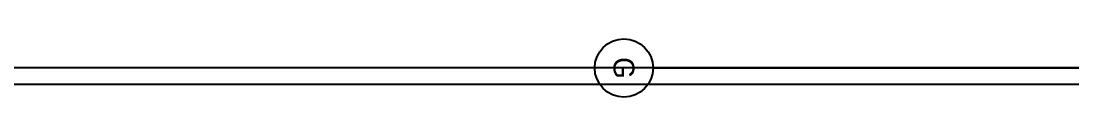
# Model space of a CAD drawing. Header units: millimetres. Extents: x -10134 to 185601, y -10232 to 93662.
# Drawn here: x 16373 to 28969, y 27661 to 28361 of the extents above; entities that cross this region are included whole.
import ezdxf
from ezdxf.enums import TextEntityAlignment as Align

# ---------------------------------------------------------------- set-up
doc = ezdxf.new("R2010")
doc.units = ezdxf.units.MM
doc.header["$LTSCALE"] = 100
doc.layers.add('A--L21', color=8, linetype='Continuous')
doc.layers.add('AL$7A---_STRAMIEN', color=1, linetype='Continuous')
doc.styles.add('Tsfont40', font='TSfont40.shx')

msp = doc.modelspace()

# ---------------------------------------------------------------- linework, layer by layer
at = {"layer": 'A--L21'}
for p, q in [((29784, 28011), (1784, 28011)), ((29784, 27811), (1784, 27811))]:
    msp.add_line(p, q, dxfattribs=at)
at = {"layer": 'AL$7A---_STRAMIEN'}
msp.add_line((23949, 28011), (55340, 28011), dxfattribs=at)
msp.add_circle((23599, 28011), 350, dxfattribs=at)

# ---------------------------------------------------------------- texts
at = {"layer": 'AL$7A---_STRAMIEN', "style": 'Tsfont40'}
msp.add_text('G', height=250, rotation=270, dxfattribs=at).set_placement((23599, 28011), align=Align.MIDDLE_CENTER)

doc.saveas('drawing.dxf')
